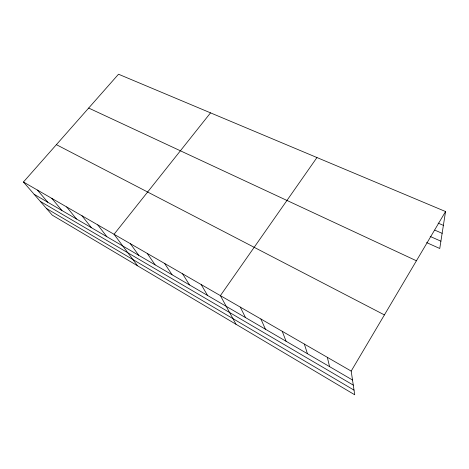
<?xml version="1.0" encoding="UTF-8"?>
<svg xmlns="http://www.w3.org/2000/svg" width="469" height="469" viewBox="0 0 469 469"><rect width="100%" height="100%" fill="white"/><g stroke="black" fill="none" stroke-linecap="round" stroke-linejoin="round"><path stroke-width="0.7" d="M445.55 211.537L351.187 371.09L354.722 394.781L52.276 215.148L23.45 182.013L118.516 74.219L445.55 211.537L439.758 248.494L426.643 242.608M316.956 157.543L220.389 295.634L236.001 324.267M210.534 112.859L114.049 234.283L137.552 265.794M438.11 223.097L443.381 225.372M434.827 230.138L442.132 233.333M430.184 236.44L440.901 241.189M88.676 108.052L416.425 260.776M56.397 144.663L384.41 314.91M23.45 182.013L351.187 371.09M34.12 194.283L352.518 380.013M40.328 201.412L353.28 385.119M46.495 208.506L354.031 390.132M37.426 190.08L47.832 202.28M51.83 198.387L61.949 210.517M66.668 206.946L76.482 218.994M81.969 215.775L91.455 227.723M97.757 224.886L106.885 236.728M130.37 243.698L138.713 255.294M147.219 253.418L155.128 264.868M164.613 263.455L172.059 274.746M182.588 273.826L189.54 284.941M201.172 284.542L207.585 295.47M240.286 307.107L245.504 317.589M260.887 318.996L265.442 329.215M282.232 331.313L286.072 341.25M304.369 344.082L307.435 353.714M327.339 357.331L329.566 366.623"/></g></svg>
